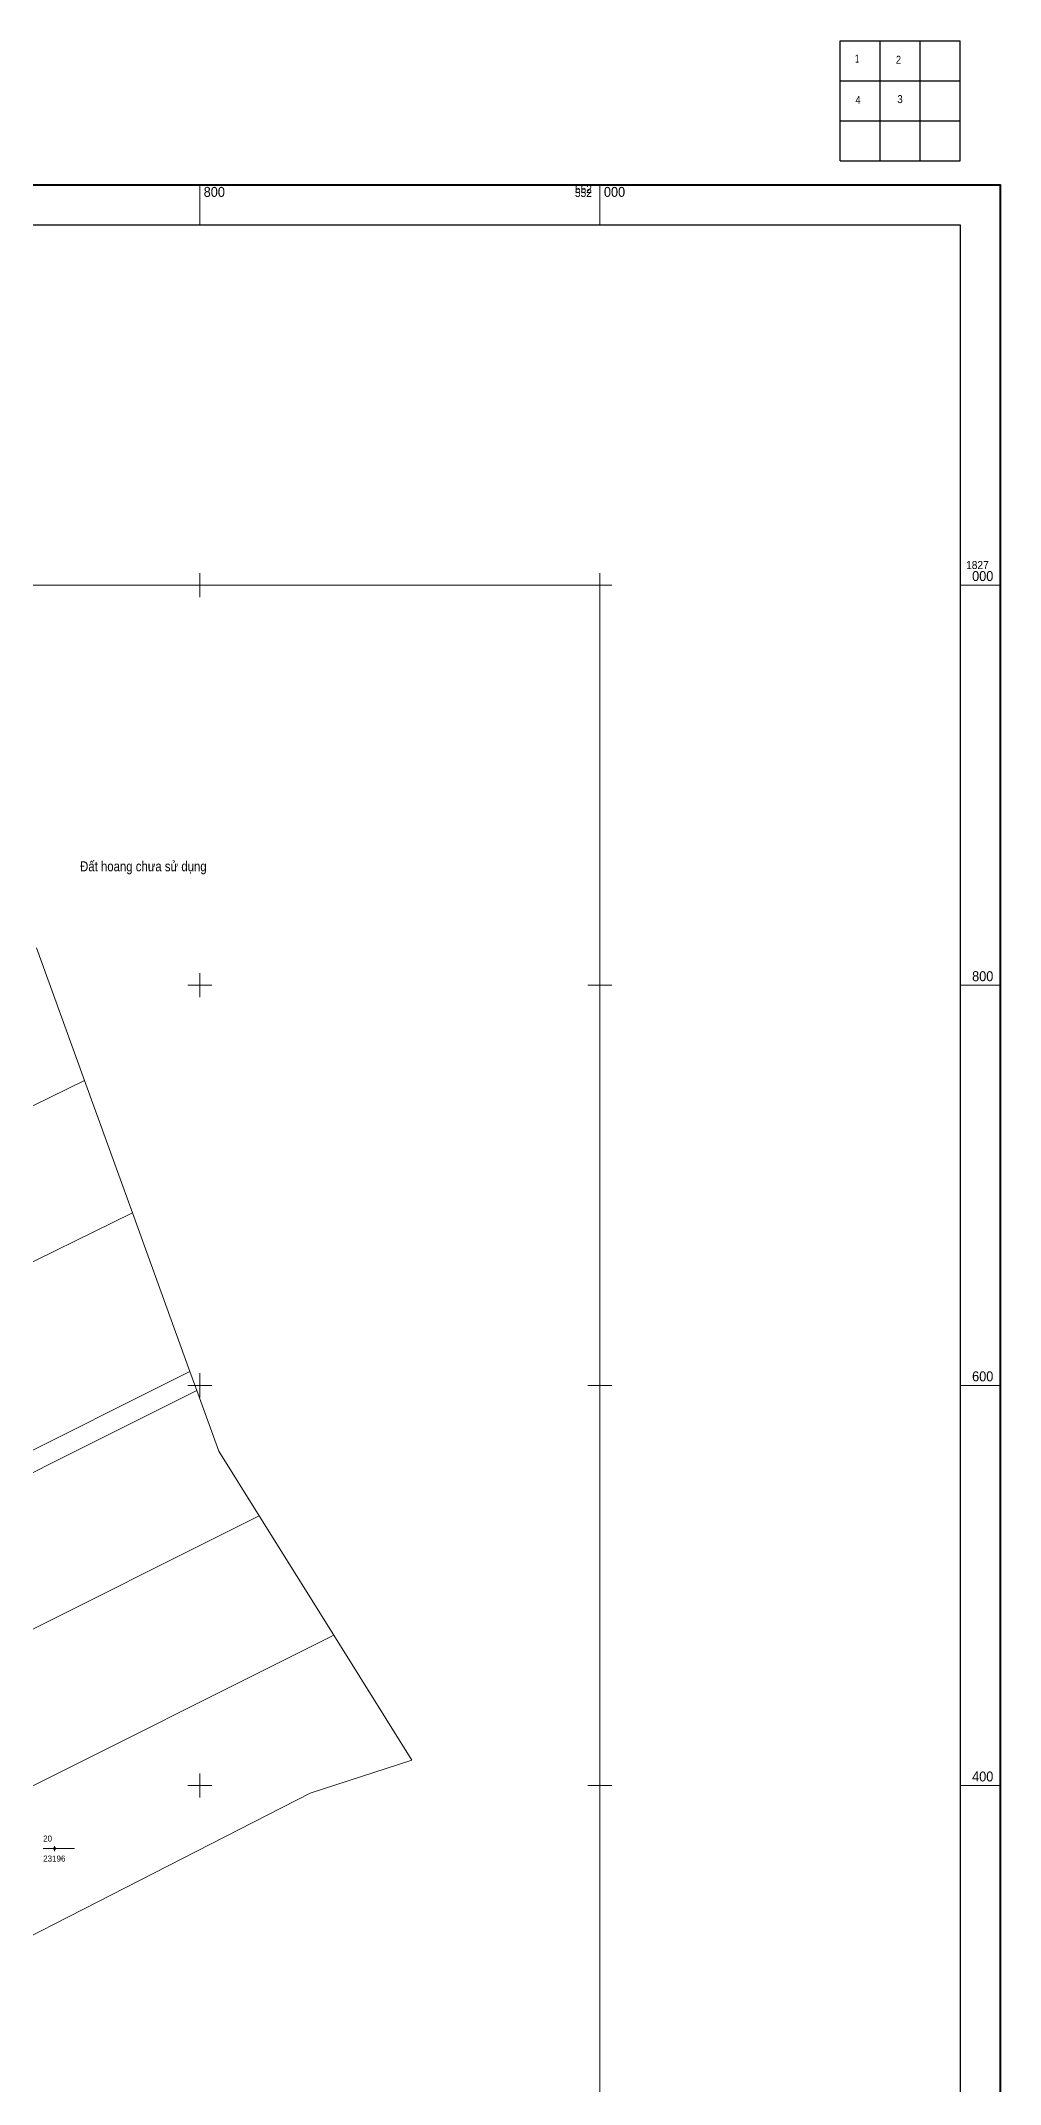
# Model space of a CAD drawing. Header units: metres. Extents: x 550800 to 552200, y 1825694 to 1827272.
# Drawn here: x 551721 to 552200, y 1826251 to 1827272 of the extents above; entities that cross this region are included whole.
import ezdxf
from ezdxf.enums import TextEntityAlignment as Align

# ---------------------------------------------------------------- set-up
doc = ezdxf.new("R2010")
doc.units = ezdxf.units.M
doc.header["$LTSCALE"] = 1.6
doc.layers.add('1', color=7, linetype='Continuous')
for name, color, linetype, lineweight in [('10', 7, 'Continuous', 13), ('23', 7, 'Continuous', 13), ('50', 7, 'Continuous', 13), ('51', 7, 'Continuous', 13), ('63', 7, 'Continuous', 13)]:
    doc.layers.add(name, color=color, linetype=linetype, lineweight=lineweight)

msp = doc.modelspace()

# ---------------------------------------------------------------- hatches: boundary and pattern name
at = {"layer": '51'}
msp.add_hatch(color=256, dxfattribs=at).paths.add_polyline_path([(551727.66, 1826368.47, 1), (551727.36, 1826368.47, 1)])

# ---------------------------------------------------------------- linework, layer by layer
at = {"layer": '10'}
for p, q in [((551718.37, 1826818.61), (551742.36, 1826752.4)), ((551742.36, 1826752.4), (551408.85, 1826588.48)), ((551742.36, 1826752.4), (551766.36, 1826686.19)), ((551766.36, 1826686.19), (551443.23, 1826527.38)), ((551766.36, 1826686.19), (551795.09, 1826606.9)), ((551485.63, 1826452.04), (551795.09, 1826606.9)), ((551795.09, 1826606.9), (551798.52, 1826597.44)), ((551524.9, 1826382.25), (551829.72, 1826534.77)), ((551829.72, 1826534.77), (551866.97, 1826475.13)), ((551559.27, 1826321.17), (551866.97, 1826475.13))]:
    msp.add_line(p, q, dxfattribs=at)
for points in [[(551583.75, 1826257.26), (551592.66, 1826261.82), (551559.27, 1826321.17), (551524.9, 1826382.25), (551490.53, 1826443.32), (551798.52, 1826597.44)], [(551798.52, 1826597.44), (551809.49, 1826567.17), (551829.72, 1826534.77)], [(551592.66, 1826261.82), (551855.2, 1826396.08), (551905.95, 1826412.7), (551866.97, 1826475.13)]]:
    msp.add_lwpolyline(points, dxfattribs=at)
at = {"layer": '23'}
for p in [(551000, 1827000), (552000, 1826000)]:
    msp.add_line(p, (552000, 1827000), dxfattribs=at)
at = {"layer": '50'}
msp.add_line((551721.76, 1826368.47), (551737.51, 1826368.47), dxfattribs=at)
at = {"layer": '51'}
for p, q in [((551726.88, 1826368.47), (551726.26, 1826368.47)), ((551727.51, 1826369.72), (551727.51, 1826369.1)), ((551727.51, 1826367.84), (551727.51, 1826367.22)), ((551728.76, 1826368.47), (551728.14, 1826368.47))]:
    msp.add_line(p, q, dxfattribs=at)
msp.add_lwpolyline([(551727.51, 1826369.1), (551726.88, 1826368.47), (551727.51, 1826367.84), (551728.14, 1826368.47)], close=True, dxfattribs=at)
msp.add_circle((551727.51, 1826368.47), 0.15, dxfattribs=at)
at = {"layer": '63', "lineweight": 25}
for p, q in [((552120, 1827272), (552180, 1827272)), ((552120, 1827212), (552120, 1827272)), ((552140, 1827212), (552140, 1827272)), ((552160, 1827212), (552160, 1827272)), ((552120, 1827252), (552180, 1827252)), ((552120, 1827232), (552180, 1827232))]:
    msp.add_line(p, q, dxfattribs=at)
at = {"layer": '63'}
for p, q in [((551800, 1827180), (551800, 1827200)), ((552000, 1827180), (552000, 1827200)), ((551800, 1826994), (551800, 1827006)), ((552000, 1826994), (552000, 1827006)), ((551794, 1827000), (551806, 1827000)), ((551994, 1827000), (552006, 1827000)), ((552180, 1827000), (552200, 1827000)), ((551800, 1826794), (551800, 1826806)), ((552000, 1826794), (552000, 1826806)), ((551794, 1826800), (551806, 1826800)), ((551994, 1826800), (552006, 1826800)), ((552180, 1826800), (552200, 1826800)), ((551794, 1826600), (551806, 1826600)), ((551800, 1826594), (551800, 1826606)), ((551994, 1826600), (552006, 1826600)), ((552000, 1826594), (552000, 1826606)), ((552180, 1826600), (552200, 1826600)), ((551800, 1826394), (551800, 1826406)), ((552000, 1826394), (552000, 1826406)), ((551794, 1826400), (551806, 1826400)), ((551994, 1826400), (552006, 1826400)), ((552180, 1826400), (552200, 1826400))]:
    msp.add_line(p, q, dxfattribs=at)
at = {"layer": '63', "lineweight": 25}
msp.add_lwpolyline([(552120, 1827212), (552180, 1827212), (552180, 1827272)], dxfattribs=at)
at = {"layer": '63', "lineweight": 40}
msp.add_lwpolyline([(550800, 1825800), (550800, 1827200), (552200, 1827200), (552200, 1825800)], close=True, dxfattribs=at)
at = {"layer": '63', "lineweight": 25}
msp.add_lwpolyline([(550820, 1825820), (550820, 1827180), (552180, 1827180), (552180, 1825820)], close=True, dxfattribs=at)

# ---------------------------------------------------------------- texts
at = {"layer": '1'}
for s, height, width, p in [('1', 4, 0.65, (552128.52, 1827261.16)), ('Đất hoang chưa sử dụng', 5, 0.85, (551771.85, 1826856.92))]:
    msp.add_text(s, height=height, dxfattribs=dict(at, width=width)).set_placement(p, align=Align.CENTER)
at = {"layer": '50'}
for s, p in [('20', (551721.76, 1826371.97)), ('23196', (551721.76, 1826361.97))]:
    msp.add_text(s, height=3, dxfattribs=at).set_placement(p)
at = {"layer": '63'}
for s, width, p in [('2', 0.85, (552149.21, 1827260.56)), ('4', 0.9, (552128.99, 1827240.48)), ('3', 0.9, (552149.97, 1827240.9))]:
    msp.add_text(s, height=4, dxfattribs=dict(at, width=width)).set_placement(p, align=Align.CENTER)
at = {"layer": '63', "width": 0.95}
for s, height, p in [('800', 5, (551802, 1827194)), ('000', 5, (552002, 1827194)), ('1827', 4, (552183, 1827008)), ('1827', 4, (552183, 1827008)), ('000', 5, (552186, 1827002)), ('800', 5, (552186, 1826802)), ('600', 5, (552186, 1826602)), ('400', 5, (552186, 1826402))]:
    msp.add_text(s, height=height, dxfattribs=at).set_placement(p)
for p in [(551996, 1827196), (551996, 1827194)]:
    msp.add_text('552', height=4, dxfattribs=at).set_placement(p, align=Align.RIGHT)

doc.saveas('drawing.dxf')
